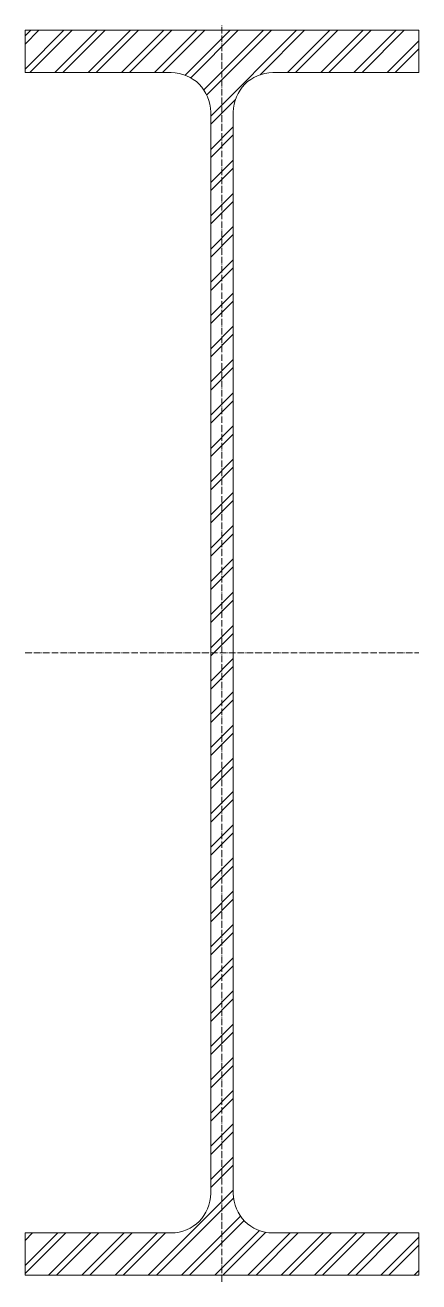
# Model space of a CAD drawing. Header units: metres. Extents: x -149 to 149, y -476 to 475.
import ezdxf

# ---------------------------------------------------------------- set-up
doc = ezdxf.new("R2010")
doc.units = ezdxf.units.M
doc.linetypes.add('MV_hartlijn_staal', pattern=[6.6, 5, -0.8, 0, -0.8])
doc.layers.add('A-DETL-GENF', color=92, linetype='Continuous', lineweight=18)

# ---------------------------------------------------------------- blocks, each defined once
blk = doc.blocks.new('28 Staalprofielen DIN_DIE_DILl 2d - DIE95-4447729-00_0 Basismaterialen')
at = {"layer": 'A-DETL-GENF', "lineweight": 13}
h = blk.add_hatch(dxfattribs=at)
h.set_pattern_fill('FP_509', color=256, style=0, pattern_type=2)
h.set_pattern_definition([(225, (76.778, 4986.157), (12.57236, -12.57236), []), (225, (76.778, 4967.107), (12.57236, -12.57236), [])])
h.paths.add_polyline_path([(149, 471), (-149, 471), (-149, 439), (-38.5, 439), (-34.55, 438.74), (-30.74, 437.98), (-27.02, 436.71), (-23.5, 434.98), (-20.24, 432.8), (-17.29, 430.21), (-14.7, 427.26), (-12.52, 424), (-10.79, 420.48), (-9.52, 416.76), (-8.76, 412.95), (-8.5, 409), (-8.5, -409), (-8.76, -412.95), (-9.52, -416.76), (-10.79, -420.48), (-12.52, -424), (-14.7, -427.26), (-17.29, -430.21), (-20.24, -432.8), (-23.5, -434.98), (-27.02, -436.71), (-30.74, -437.98), (-34.55, -438.74), (-38.5, -439), (-149, -439), (-149, -471), (149, -471), (149, -439), (38.5, -439), (34.55, -438.74), (30.74, -437.98), (27.02, -436.71), (23.5, -434.98), (20.24, -432.8), (17.29, -430.21), (14.7, -427.26), (12.52, -424), (10.79, -420.48), (9.52, -416.76), (8.76, -412.95), (8.5, -409), (8.5, 409), (8.76, 412.95), (9.52, 416.76), (10.79, 420.48), (12.52, 424), (14.7, 427.26), (17.29, 430.21), (20.24, 432.8), (23.5, 434.98), (27.02, 436.71), (30.74, 437.98), (34.55, 438.74), (38.5, 439), (149, 439)])
at = {"layer": 'A-DETL-GENF'}
for p, q in [((149, 471), (-149, 471)), ((-149, 471), (-149, 439)), ((149, 471), (-149, 471)), ((-149, 471), (-149, 439)), ((149, 439), (149, 471)), ((149, 471), (149, 439)), ((-149, 439), (-38.5, 439)), ((-149, 439), (-38.5, 439)), ((38.5, 439), (149, 439)), ((149, 439), (38.5, 439)), ((-8.5, 409), (-8.5, -409)), ((-8.5, -409), (-8.5, 409)), ((8.5, -409), (8.5, 409)), ((8.5, -409), (8.5, 409)), ((-38.5, -439), (-149, -439)), ((-149, -439), (-149, -471)), ((-149, -471), (-149, -439)), ((-149, -439), (-38.5, -439)), ((149, -439), (38.5, -439)), ((149, -439), (38.5, -439)), ((149, -471), (149, -439)), ((149, -471), (149, -439)), ((-149, -471), (149, -471)), ((149, -471), (-149, -471))]:
    blk.add_line(p, q, dxfattribs=at)
at = {"layer": 'A-DETL-GENF', "linetype": 'MV_hartlijn_staal', "lineweight": 13}
for p, q in [((0, -476), (0, 474.92)), ((-149, 0), (149, 0))]:
    blk.add_line(p, q, dxfattribs=at)
at = {"layer": 'A-DETL-GENF'}
for centre, start, end in [((-38.5, 409), 360, 90), ((-38.5, 409), 360, 90), ((38.5, 409), 90, 180), ((38.5, 409), 90, 180), ((-38.5, -409), 270, 360), ((-38.5, -409), 270, 0), ((38.5, -409), 180, 270), ((38.5, -409), 180, 270)]:
    blk.add_arc(centre, 30, start, end, dxfattribs=at)

msp = doc.modelspace()

# ---------------------------------------------------------------- block references
msp.add_blockref('28 Staalprofielen DIN_DIE_DILl 2d - DIE95-4447729-00_0 Basismaterialen', (0, 0))

doc.saveas('drawing.dxf')
